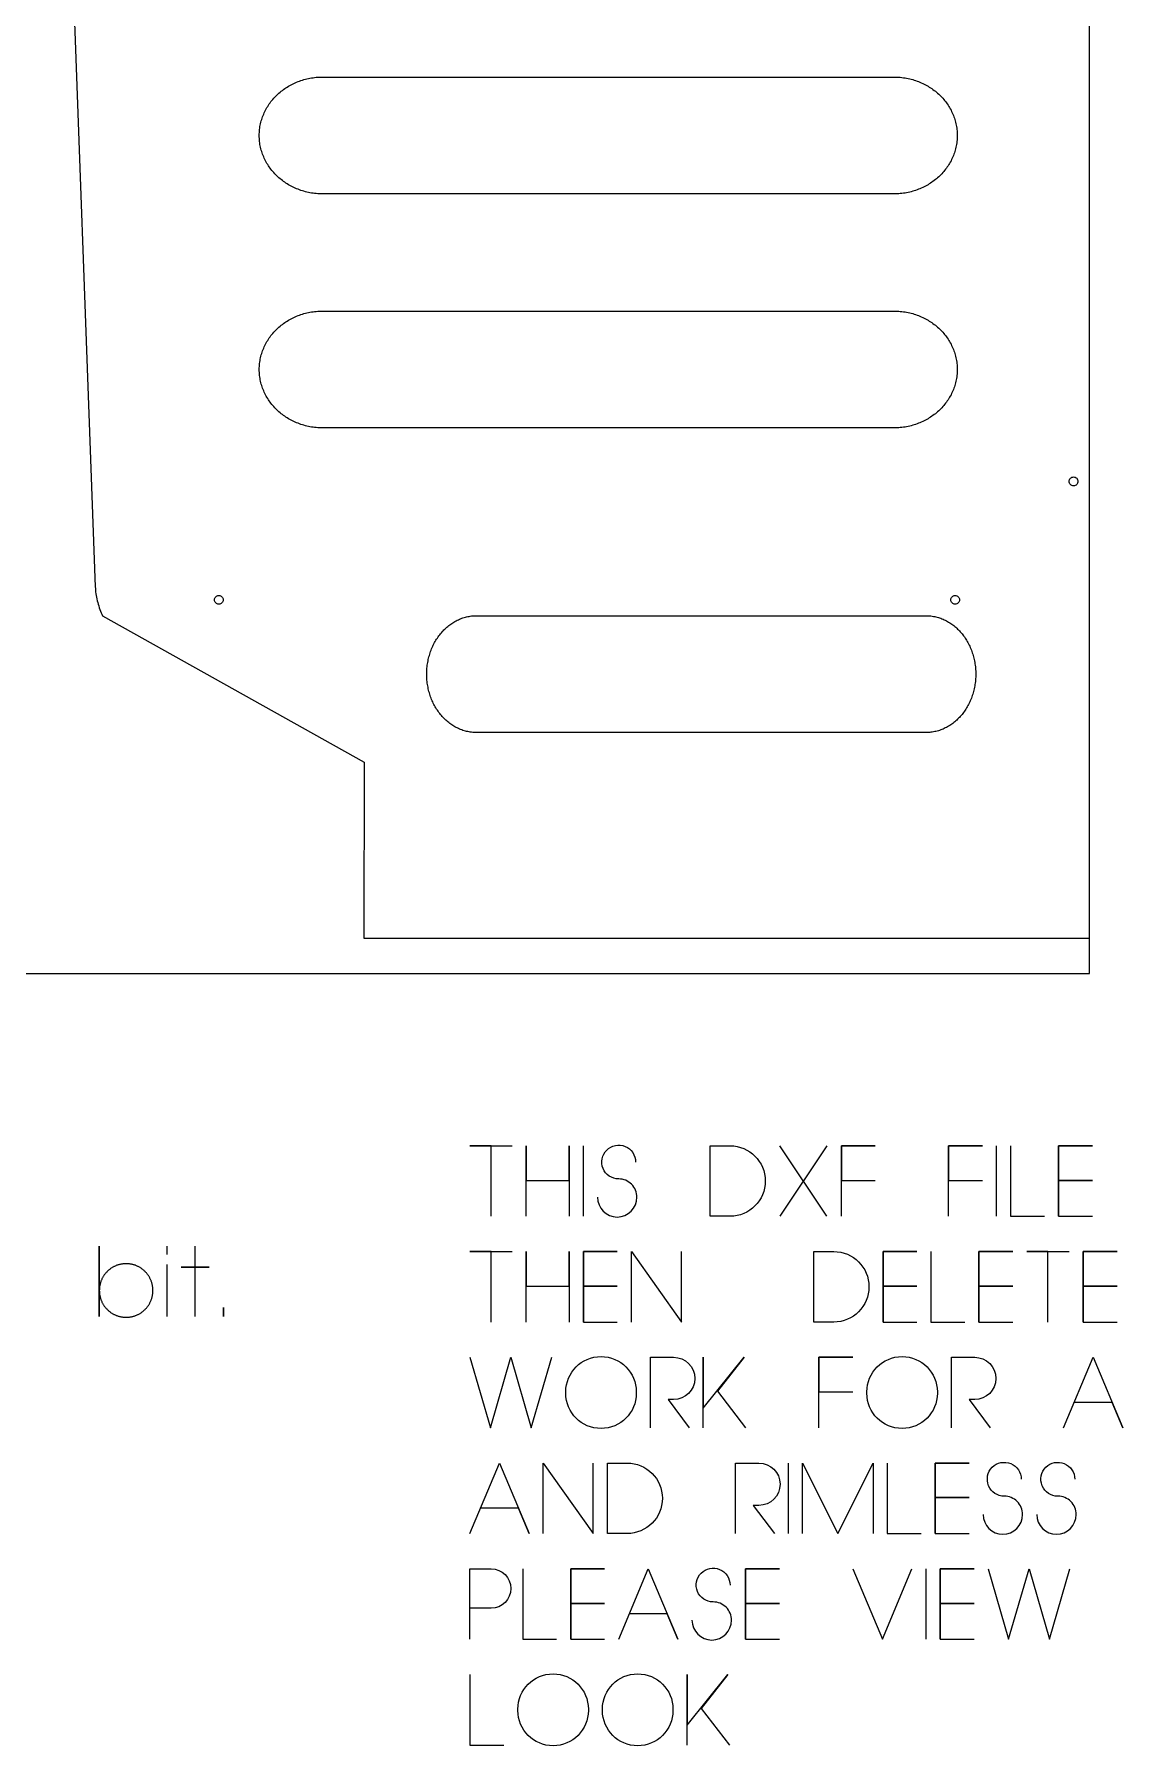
# Model space of a CAD drawing. Extents: x -767 to 3747, y -438 to 2808.
# Drawn here: x 621 to 1239, y -438 to 533 of the extents above; entities that cross this region are included whole.
import ezdxf

# ---------------------------------------------------------------- set-up
doc = ezdxf.new("R2010")
doc.units = 0
for name, color, linetype in [('DEFAULT_LAYER', 1, 'CONTINUOUS'), ('LAYER_1', 18, 'CONTINUOUS'), ('T5_LOGOLAYER_2', 18, 'CONTINUOUS'), ('T5_LOGOLAYER_20', 18, 'CONTINUOUS'), ('T5_LOGOLAYER_21', 18, 'CONTINUOUS')]:
    doc.layers.add(name, color=color, linetype=linetype)

msp = doc.modelspace()

# ---------------------------------------------------------------- linework, layer by layer
at = {"layer": 'DEFAULT_LAYER'}
for points in [[(641, 627.76), (656, 219.39), (656.03, 218.42), (656.1, 217.44), (656.19, 216.45), (656.31, 215.46), (656.46, 214.46), (656.64, 213.46), (656.85, 212.47), (657.07, 211.47), (657.33, 210.48), (657.6, 209.49), (657.9, 208.51), (658.22, 207.54), (658.55, 206.58), (658.91, 205.63), (659.28, 204.7), (659.67, 203.78), (660.07, 202.88), (808.51, 119.85), (808.31, 20), (1220, 20), (1220, 1792.81), (626, 1792.81)], [(749.01, 475.45), (749.02, 476.3), (749.06, 477.16), (749.11, 478), (749.19, 478.84), (749.3, 479.67), (749.42, 480.5), (749.57, 481.32), (749.74, 482.13), (749.93, 482.94), (750.14, 483.74), (750.37, 484.53), (750.63, 485.31), (750.9, 486.08), (751.19, 486.85), (751.51, 487.61), (751.84, 488.36), (752.19, 489.09), (752.56, 489.82), (752.95, 490.54), (753.35, 491.25), (753.78, 491.95), (754.22, 492.64), (754.68, 493.32), (755.16, 493.99), (755.65, 494.64), (756.16, 495.29), (756.69, 495.92), (757.23, 496.54), (757.79, 497.15), (758.36, 497.74), (758.95, 498.33), (759.55, 498.9), (760.17, 499.45), (760.8, 499.99), (761.45, 500.52), (762.11, 501.04), (762.78, 501.54), (763.47, 502.02), (764.17, 502.49), (764.88, 502.94), (765.6, 503.38), (766.34, 503.81), (767.09, 504.21), (767.85, 504.61), (768.62, 504.98), (769.4, 505.34), (770.19, 505.68), (771, 506), (771.81, 506.31), (772.63, 506.6), (773.46, 506.87), (774.3, 507.12), (775.15, 507.35), (776.01, 507.56), (776.88, 507.76), (777.75, 507.93), (778.64, 508.09), (779.53, 508.23), (780.42, 508.34), (781.33, 508.44), (782.24, 508.51), (783.16, 508.56), (784.08, 508.6), (785.01, 508.61), (1109.01, 508.61), (1109.94, 508.6), (1110.86, 508.56), (1111.78, 508.51), (1112.69, 508.44), (1113.59, 508.34), (1114.49, 508.23), (1115.38, 508.09), (1116.26, 507.93), (1117.14, 507.76), (1118.01, 507.56), (1118.86, 507.35), (1119.71, 507.12), (1120.55, 506.87), (1121.39, 506.6), (1122.21, 506.31), (1123.02, 506), (1123.82, 505.68), (1124.62, 505.34), (1125.4, 504.98), (1126.17, 504.61), (1126.93, 504.21), (1127.68, 503.81), (1128.41, 503.38), (1129.14, 502.94), (1129.85, 502.49), (1130.55, 502.02), (1131.23, 501.54), (1131.91, 501.04), (1132.57, 500.52), (1133.21, 499.99), (1133.85, 499.45), (1134.46, 498.9), (1135.07, 498.33), (1135.66, 497.74), (1136.23, 497.15), (1136.79, 496.54), (1137.33, 495.92), (1137.86, 495.29), (1138.37, 494.64), (1138.86, 493.99), (1139.34, 493.32), (1139.8, 492.64), (1140.24, 491.95), (1140.66, 491.25), (1141.07, 490.54), (1141.46, 489.82), (1141.83, 489.09), (1142.18, 488.36), (1142.51, 487.61), (1142.82, 486.85), (1143.12, 486.08), (1143.39, 485.31), (1143.64, 484.53), (1143.87, 483.74), (1144.09, 482.94), (1144.28, 482.13), (1144.45, 481.32), (1144.59, 480.5), (1144.72, 479.67), (1144.82, 478.84), (1144.9, 478), (1144.96, 477.16), (1145, 476.3), (1145.01, 475.45), (1145, 474.59), (1144.96, 473.74), (1144.9, 472.9), (1144.82, 472.06), (1144.72, 471.23), (1144.59, 470.4), (1144.45, 469.58), (1144.28, 468.77), (1144.09, 467.96), (1143.87, 467.16), (1143.64, 466.37), (1143.39, 465.59), (1143.12, 464.81), (1142.82, 464.05), (1142.51, 463.29), (1142.18, 462.54), (1141.83, 461.8), (1141.46, 461.07), (1141.07, 460.35), (1140.66, 459.64), (1140.24, 458.94), (1139.8, 458.25), (1139.34, 457.58), (1138.86, 456.91), (1138.37, 456.25), (1137.86, 455.61), (1137.33, 454.98), (1136.79, 454.36), (1136.23, 453.75), (1135.66, 453.15), (1135.07, 452.57), (1134.46, 452), (1133.85, 451.45), (1133.21, 450.9), (1132.57, 450.38), (1131.91, 449.86), (1131.23, 449.36), (1130.55, 448.88), (1129.85, 448.41), (1129.14, 447.95), (1128.41, 447.51), (1127.68, 447.09), (1126.93, 446.68), (1126.17, 446.29), (1125.4, 445.92), (1124.62, 445.56), (1123.82, 445.22), (1123.02, 444.9), (1122.21, 444.59), (1121.39, 444.3), (1120.55, 444.03), (1119.71, 443.78), (1118.86, 443.55), (1118.01, 443.33), (1117.14, 443.14), (1116.26, 442.96), (1115.38, 442.81), (1114.49, 442.67), (1113.59, 442.56), (1112.69, 442.46), (1111.78, 442.39), (1110.86, 442.33), (1109.94, 442.3), (1109.01, 442.29), (785.01, 442.29), (784.08, 442.3), (783.16, 442.33), (782.24, 442.39), (781.33, 442.46), (780.42, 442.56), (779.53, 442.67), (778.64, 442.81), (777.75, 442.96), (776.88, 443.14), (776.01, 443.33), (775.15, 443.55), (774.3, 443.78), (773.46, 444.03), (772.63, 444.3), (771.81, 444.59), (771, 444.9), (770.19, 445.22), (769.4, 445.56), (768.62, 445.92), (767.85, 446.29), (767.09, 446.68), (766.34, 447.09), (765.6, 447.51), (764.88, 447.95), (764.17, 448.41), (763.47, 448.88), (762.78, 449.36), (762.11, 449.86), (761.45, 450.38), (760.8, 450.9), (760.17, 451.45), (759.55, 452), (758.95, 452.57), (758.36, 453.15), (757.79, 453.75), (757.23, 454.36), (756.69, 454.98), (756.16, 455.61), (755.65, 456.25), (755.16, 456.91), (754.68, 457.58), (754.22, 458.25), (753.78, 458.94), (753.35, 459.64), (752.95, 460.35), (752.56, 461.07), (752.19, 461.8), (751.84, 462.54), (751.51, 463.29), (751.19, 464.05), (750.9, 464.81), (750.63, 465.59), (750.37, 466.37), (750.14, 467.16), (749.93, 467.96), (749.74, 468.77), (749.57, 469.58), (749.42, 470.4), (749.3, 471.23), (749.19, 472.06), (749.11, 472.9), (749.06, 473.74), (749.02, 474.59)], [(749.01, 342.68), (749.02, 343.54), (749.06, 344.39), (749.12, 345.23), (749.2, 346.07), (749.3, 346.91), (749.43, 347.73), (749.57, 348.55), (749.74, 349.37), (749.93, 350.17), (750.14, 350.97), (750.38, 351.76), (750.63, 352.54), (750.9, 353.32), (751.19, 354.08), (751.51, 354.84), (751.84, 355.59), (752.19, 356.33), (752.56, 357.06), (752.95, 357.78), (753.36, 358.49), (753.78, 359.19), (754.22, 359.88), (754.68, 360.56), (755.16, 361.22), (755.65, 361.88), (756.16, 362.52), (756.69, 363.16), (757.23, 363.78), (757.79, 364.38), (758.36, 364.98), (758.95, 365.56), (759.55, 366.13), (760.17, 366.69), (760.8, 367.23), (761.45, 367.76), (762.11, 368.27), (762.78, 368.77), (763.47, 369.25), (764.17, 369.72), (764.88, 370.18), (765.61, 370.62), (766.34, 371.04), (767.09, 371.45), (767.85, 371.84), (768.62, 372.21), (769.4, 372.57), (770.2, 372.91), (771, 373.24), (771.81, 373.54), (772.63, 373.83), (773.46, 374.1), (774.31, 374.35), (775.16, 374.58), (776.01, 374.8), (776.88, 374.99), (777.76, 375.17), (778.64, 375.32), (779.53, 375.46), (780.43, 375.58), (781.33, 375.67), (782.24, 375.75), (783.16, 375.8), (784.08, 375.83), (785.01, 375.84), (1109.01, 375.84), (1109.94, 375.83), (1110.86, 375.8), (1111.78, 375.75), (1112.69, 375.67), (1113.6, 375.58), (1114.49, 375.46), (1115.38, 375.32), (1116.27, 375.17), (1117.14, 374.99), (1118.01, 374.8), (1118.87, 374.58), (1119.72, 374.35), (1120.56, 374.1), (1121.39, 373.83), (1122.21, 373.54), (1123.02, 373.24), (1123.83, 372.91), (1124.62, 372.57), (1125.4, 372.21), (1126.17, 371.84), (1126.93, 371.45), (1127.68, 371.04), (1128.41, 370.62), (1129.14, 370.18), (1129.85, 369.72), (1130.55, 369.25), (1131.24, 368.77), (1131.91, 368.27), (1132.57, 367.76), (1133.22, 367.23), (1133.85, 366.69), (1134.47, 366.13), (1135.07, 365.56), (1135.66, 364.98), (1136.23, 364.38), (1136.79, 363.78), (1137.33, 363.16), (1137.86, 362.52), (1138.37, 361.88), (1138.86, 361.22), (1139.34, 360.56), (1139.8, 359.88), (1140.24, 359.19), (1140.67, 358.49), (1141.07, 357.78), (1141.46, 357.06), (1141.83, 356.33), (1142.18, 355.59), (1142.51, 354.84), (1142.83, 354.08), (1143.12, 353.32), (1143.39, 352.54), (1143.64, 351.76), (1143.88, 350.97), (1144.09, 350.17), (1144.28, 349.37), (1144.45, 348.55), (1144.6, 347.73), (1144.72, 346.91), (1144.82, 346.07), (1144.91, 345.23), (1144.96, 344.39), (1145, 343.54), (1145.01, 342.68), (1145, 341.83), (1144.96, 340.98), (1144.91, 340.13), (1144.82, 339.29), (1144.72, 338.46), (1144.6, 337.63), (1144.45, 336.81), (1144.28, 336), (1144.09, 335.2), (1143.88, 334.4), (1143.64, 333.61), (1143.39, 332.82), (1143.12, 332.05), (1142.83, 331.28), (1142.51, 330.53), (1142.18, 329.78), (1141.83, 329.04), (1141.46, 328.31), (1141.07, 327.59), (1140.67, 326.88), (1140.24, 326.18), (1139.8, 325.49), (1139.34, 324.81), (1138.86, 324.14), (1138.37, 323.49), (1137.86, 322.84), (1137.33, 322.21), (1136.79, 321.59), (1136.23, 320.98), (1135.66, 320.39), (1135.07, 319.81), (1134.47, 319.24), (1133.85, 318.68), (1133.22, 318.14), (1132.57, 317.61), (1131.91, 317.1), (1131.24, 316.6), (1130.55, 316.11), (1129.85, 315.64), (1129.14, 315.19), (1128.41, 314.75), (1127.68, 314.33), (1126.93, 313.92), (1126.17, 313.53), (1125.4, 313.15), (1124.62, 312.79), (1123.83, 312.45), (1123.02, 312.13), (1122.21, 311.82), (1121.39, 311.54), (1120.56, 311.27), (1119.72, 311.02), (1118.87, 310.78), (1118.01, 310.57), (1117.14, 310.37), (1116.27, 310.2), (1115.38, 310.04), (1114.49, 309.91), (1113.6, 309.79), (1112.69, 309.7), (1111.78, 309.62), (1110.86, 309.57), (1109.94, 309.54), (1109.01, 309.52), (785.01, 309.52), (784.08, 309.54), (783.16, 309.57), (782.24, 309.62), (781.33, 309.7), (780.43, 309.79), (779.53, 309.91), (778.64, 310.04), (777.76, 310.2), (776.88, 310.37), (776.01, 310.57), (775.16, 310.78), (774.31, 311.02), (773.46, 311.27), (772.63, 311.54), (771.81, 311.82), (771, 312.13), (770.2, 312.45), (769.4, 312.79), (768.62, 313.15), (767.85, 313.53), (767.09, 313.92), (766.34, 314.33), (765.61, 314.75), (764.88, 315.19), (764.17, 315.64), (763.47, 316.11), (762.78, 316.6), (762.11, 317.1), (761.45, 317.61), (760.8, 318.14), (760.17, 318.68), (759.55, 319.24), (758.95, 319.81), (758.36, 320.39), (757.79, 320.98), (757.23, 321.59), (756.69, 322.21), (756.16, 322.84), (755.65, 323.49), (755.16, 324.14), (754.68, 324.81), (754.22, 325.49), (753.78, 326.18), (753.36, 326.88), (752.95, 327.59), (752.56, 328.31), (752.19, 329.04), (751.84, 329.78), (751.51, 330.53), (751.19, 331.28), (750.9, 332.05), (750.63, 332.82), (750.38, 333.61), (750.14, 334.4), (749.93, 335.2), (749.74, 336), (749.57, 336.81), (749.43, 337.63), (749.3, 338.46), (749.2, 339.29), (749.12, 340.13), (749.06, 340.98), (749.02, 341.83)], [(844.01, 169.84), (844.02, 170.7), (844.05, 171.55), (844.09, 172.39), (844.16, 173.23), (844.24, 174.06), (844.34, 174.89), (844.45, 175.71), (844.59, 176.52), (844.74, 177.33), (844.9, 178.13), (845.09, 178.92), (845.29, 179.7), (845.5, 180.48), (845.73, 181.24), (845.98, 182), (846.24, 182.75), (846.51, 183.49), (846.8, 184.22), (847.11, 184.94), (847.43, 185.65), (847.76, 186.35), (848.11, 187.04), (848.47, 187.71), (848.85, 188.38), (849.24, 189.04), (849.64, 189.68), (850.05, 190.31), (850.48, 190.93), (850.92, 191.54), (851.37, 192.14), (851.83, 192.72), (852.31, 193.29), (852.79, 193.84), (853.29, 194.39), (853.8, 194.91), (854.32, 195.43), (854.85, 195.93), (855.39, 196.41), (855.94, 196.88), (856.5, 197.34), (857.07, 197.78), (857.65, 198.2), (858.24, 198.61), (858.83, 199), (859.44, 199.37), (860.05, 199.73), (860.68, 200.07), (861.31, 200.39), (861.95, 200.7), (862.59, 200.99), (863.25, 201.26), (863.91, 201.51), (864.58, 201.74), (865.25, 201.96), (865.94, 202.15), (866.62, 202.33), (867.32, 202.48), (868.02, 202.62), (868.72, 202.73), (869.44, 202.83), (870.15, 202.9), (870.87, 202.96), (871.6, 202.99), (872.33, 203), (1127.2, 203), (1127.93, 202.99), (1128.66, 202.96), (1129.38, 202.9), (1130.09, 202.83), (1130.81, 202.73), (1131.51, 202.62), (1132.21, 202.48), (1132.91, 202.33), (1133.59, 202.15), (1134.28, 201.96), (1134.95, 201.74), (1135.62, 201.51), (1136.28, 201.26), (1136.94, 200.99), (1137.58, 200.7), (1138.22, 200.39), (1138.85, 200.07), (1139.48, 199.73), (1140.09, 199.37), (1140.7, 199), (1141.29, 198.61), (1141.88, 198.2), (1142.46, 197.78), (1143.03, 197.34), (1143.59, 196.88), (1144.14, 196.41), (1144.68, 195.93), (1145.21, 195.43), (1145.73, 194.91), (1146.24, 194.39), (1146.74, 193.84), (1147.22, 193.29), (1147.7, 192.72), (1148.16, 192.14), (1148.61, 191.54), (1149.05, 190.93), (1149.48, 190.31), (1149.89, 189.68), (1150.29, 189.04), (1150.68, 188.38), (1151.06, 187.71), (1151.42, 187.04), (1151.77, 186.35), (1152.1, 185.65), (1152.42, 184.94), (1152.72, 184.22), (1153.02, 183.49), (1153.29, 182.75), (1153.55, 182), (1153.8, 181.24), (1154.03, 180.48), (1154.24, 179.7), (1154.44, 178.92), (1154.63, 178.13), (1154.79, 177.33), (1154.94, 176.52), (1155.07, 175.71), (1155.19, 174.89), (1155.29, 174.06), (1155.37, 173.23), (1155.43, 172.39), (1155.48, 171.55), (1155.51, 170.7), (1155.52, 169.84), (1155.51, 168.99), (1155.48, 168.14), (1155.43, 167.29), (1155.37, 166.45), (1155.29, 165.62), (1155.19, 164.79), (1155.07, 163.97), (1154.94, 163.16), (1154.79, 162.35), (1154.63, 161.55), (1154.44, 160.76), (1154.24, 159.98), (1154.03, 159.21), (1153.8, 158.44), (1153.55, 157.68), (1153.29, 156.93), (1153.02, 156.2), (1152.72, 155.47), (1152.42, 154.75), (1152.1, 154.04), (1151.77, 153.34), (1151.42, 152.65), (1151.06, 151.97), (1150.68, 151.3), (1150.29, 150.65), (1149.89, 150), (1149.48, 149.37), (1149.05, 148.75), (1148.61, 148.14), (1148.16, 147.55), (1147.7, 146.96), (1147.22, 146.4), (1146.74, 145.84), (1146.24, 145.3), (1145.73, 144.77), (1145.21, 144.25), (1144.68, 143.76), (1144.14, 143.27), (1143.59, 142.8), (1143.03, 142.35), (1142.46, 141.91), (1141.88, 141.48), (1141.29, 141.08), (1140.7, 140.69), (1140.09, 140.31), (1139.48, 139.95), (1138.85, 139.61), (1138.22, 139.29), (1137.58, 138.98), (1136.94, 138.7), (1136.28, 138.43), (1135.62, 138.17), (1134.95, 137.94), (1134.28, 137.73), (1133.59, 137.53), (1132.91, 137.36), (1132.21, 137.2), (1131.51, 137.07), (1130.81, 136.95), (1130.09, 136.85), (1129.38, 136.78), (1128.66, 136.73), (1127.93, 136.69), (1127.2, 136.68), (872.33, 136.68), (871.6, 136.69), (870.87, 136.73), (870.15, 136.78), (869.44, 136.85), (868.72, 136.95), (868.02, 137.07), (867.32, 137.2), (866.62, 137.36), (865.94, 137.53), (865.25, 137.73), (864.58, 137.94), (863.91, 138.17), (863.25, 138.43), (862.59, 138.7), (861.95, 138.98), (861.31, 139.29), (860.68, 139.61), (860.05, 139.95), (859.44, 140.31), (858.83, 140.69), (858.24, 141.08), (857.65, 141.48), (857.07, 141.91), (856.5, 142.35), (855.94, 142.8), (855.39, 143.27), (854.85, 143.76), (854.32, 144.25), (853.8, 144.77), (853.29, 145.3), (852.79, 145.84), (852.31, 146.4), (851.83, 146.96), (851.37, 147.55), (850.92, 148.14), (850.48, 148.75), (850.05, 149.37), (849.64, 150), (849.24, 150.65), (848.85, 151.3), (848.47, 151.97), (848.11, 152.65), (847.76, 153.34), (847.43, 154.04), (847.11, 154.75), (846.8, 155.47), (846.51, 156.2), (846.24, 156.93), (845.98, 157.68), (845.73, 158.44), (845.5, 159.21), (845.29, 159.98), (845.09, 160.76), (844.9, 161.55), (844.74, 162.35), (844.59, 163.16), (844.45, 163.97), (844.34, 164.79), (844.24, 165.62), (844.16, 166.45), (844.09, 167.29), (844.05, 168.14), (844.02, 168.99)]]:
    msp.add_lwpolyline(points, close=True, dxfattribs=at)
at = {"layer": 'LAYER_1'}
msp.add_lwpolyline([(0, 0), (1220, 0), (1220, 2440), (0, 2440)], close=True, dxfattribs=at)
at = {"layer": 'T5_LOGOLAYER_2'}
for points in [[(658.27, -194.67), (658.27, -154.67), (658.27, -179.87), (658.28, -180.26), (658.29, -180.65), (658.32, -181.04), (658.35, -181.42), (658.4, -181.8), (658.45, -182.18), (658.51, -182.56), (658.58, -182.93), (658.66, -183.3), (658.75, -183.66), (658.85, -184.03), (658.96, -184.39), (659.07, -184.74), (659.2, -185.09), (659.33, -185.44), (659.47, -185.78), (659.62, -186.12), (659.77, -186.46), (659.94, -186.79), (660.11, -187.11), (660.29, -187.43), (660.47, -187.75), (660.67, -188.06), (660.87, -188.36), (661.08, -188.67), (661.29, -188.96), (661.52, -189.25), (661.74, -189.53), (661.98, -189.81), (662.22, -190.09), (662.47, -190.35), (662.73, -190.61), (662.99, -190.87), (663.25, -191.12), (663.53, -191.36), (663.81, -191.6), (664.09, -191.82), (664.38, -192.05), (664.67, -192.26), (664.98, -192.47), (665.28, -192.67), (665.59, -192.87), (665.91, -193.05), (666.23, -193.23), (666.55, -193.4), (666.88, -193.57), (667.22, -193.72), (667.56, -193.87), (667.9, -194.01), (668.25, -194.14), (668.6, -194.27), (668.95, -194.38), (669.31, -194.49), (669.67, -194.59), (670.04, -194.68), (670.41, -194.76), (670.78, -194.83), (671.16, -194.89), (671.54, -194.94), (671.92, -194.99), (672.3, -195.02), (672.69, -195.05), (673.08, -195.06), (673.47, -195.07), (673.87, -195.06), (674.26, -195.05), (674.64, -195.02), (675.03, -194.99), (675.41, -194.94), (675.79, -194.89), (676.16, -194.83), (676.54, -194.76), (676.91, -194.68), (677.27, -194.59), (677.63, -194.49), (677.99, -194.38), (678.35, -194.27), (678.7, -194.14), (679.05, -194.01), (679.39, -193.87), (679.73, -193.72), (680.06, -193.57), (680.39, -193.4), (680.72, -193.23), (681.04, -193.05), (681.36, -192.87), (681.67, -192.67), (681.97, -192.47), (682.27, -192.26), (682.57, -192.05), (682.86, -191.82), (683.14, -191.6), (683.42, -191.36), (683.69, -191.12), (683.96, -190.87), (684.22, -190.61), (684.48, -190.35), (684.72, -190.09), (684.97, -189.81), (685.2, -189.53), (685.43, -189.25), (685.65, -188.96), (685.87, -188.67), (686.08, -188.36), (686.28, -188.06), (686.47, -187.75), (686.66, -187.43), (686.84, -187.11), (687.01, -186.79), (687.17, -186.46), (687.33, -186.12), (687.48, -185.78), (687.62, -185.44), (687.75, -185.09), (687.88, -184.74), (687.99, -184.39), (688.1, -184.03), (688.2, -183.66), (688.28, -183.3), (688.36, -182.93), (688.44, -182.56), (688.5, -182.18), (688.55, -181.8), (688.6, -181.42), (688.63, -181.04), (688.65, -180.65), (688.67, -180.26), (688.67, -179.87), (688.67, -179.47), (688.65, -179.08), (688.63, -178.7), (688.6, -178.31), (688.55, -177.93), (688.5, -177.55), (688.44, -177.18), (688.36, -176.8), (688.28, -176.43), (688.2, -176.07), (688.1, -175.7), (687.99, -175.35), (687.88, -174.99), (687.75, -174.64), (687.62, -174.29), (687.48, -173.95), (687.33, -173.61), (687.17, -173.28), (687.01, -172.95), (686.84, -172.62), (686.66, -172.3), (686.47, -171.98), (686.28, -171.67), (686.08, -171.37), (685.87, -171.07), (685.65, -170.77), (685.43, -170.48), (685.2, -170.2), (684.97, -169.92), (684.72, -169.65), (684.48, -169.38), (684.22, -169.12), (683.96, -168.86), (683.69, -168.61), (683.42, -168.37), (683.14, -168.14), (682.86, -167.91), (682.57, -167.69), (682.27, -167.47), (681.97, -167.26), (681.67, -167.06), (681.36, -166.87), (681.04, -166.68), (680.72, -166.5), (680.39, -166.33), (680.06, -166.16), (679.73, -166.01), (679.39, -165.86), (679.05, -165.72), (678.7, -165.59), (678.35, -165.46), (677.99, -165.35), (677.63, -165.24), (677.27, -165.14), (676.91, -165.06), (676.54, -164.97), (676.16, -164.9), (675.79, -164.84), (675.41, -164.79), (675.03, -164.74), (674.64, -164.71), (674.26, -164.69), (673.87, -164.67), (673.47, -164.67), (673.08, -164.67), (672.69, -164.69), (672.3, -164.71), (671.92, -164.74), (671.54, -164.79), (671.16, -164.84), (670.78, -164.9), (670.41, -164.97), (670.04, -165.06), (669.67, -165.14), (669.31, -165.24), (668.95, -165.35), (668.6, -165.46), (668.25, -165.59), (667.9, -165.72), (667.56, -165.86), (667.22, -166.01), (666.88, -166.16), (666.55, -166.33), (666.23, -166.5), (665.91, -166.68), (665.59, -166.87), (665.28, -167.06), (664.98, -167.26), (664.67, -167.47), (664.38, -167.69), (664.09, -167.91), (663.81, -168.14), (663.53, -168.37), (663.25, -168.61), (662.99, -168.86), (662.73, -169.12), (662.47, -169.38), (662.22, -169.65), (661.98, -169.92), (661.74, -170.2), (661.52, -170.48), (661.29, -170.77), (661.08, -171.07), (660.87, -171.37), (660.67, -171.67), (660.47, -171.98), (660.29, -172.3), (660.11, -172.62), (659.94, -172.95), (659.77, -173.28), (659.62, -173.61), (659.47, -173.95), (659.33, -174.29), (659.2, -174.64), (659.07, -174.99), (658.96, -175.35), (658.85, -175.7), (658.75, -176.07), (658.66, -176.43), (658.58, -176.8), (658.51, -177.18), (658.45, -177.55), (658.4, -177.93), (658.35, -178.31), (658.32, -178.7), (658.29, -179.08), (658.28, -179.47), (658.27, -179.87)], [(728.67, -194.67), (728.67, -189.47)]]:
    msp.add_lwpolyline(points, close=True, dxfattribs=at)
for points in [[(696.67, -159.47), (696.67, -154.67)], [(712.67, -194.67), (712.67, -166.67), (704.67, -166.67), (720.67, -166.67), (712.67, -166.67), (712.67, -154.67)], [(696.67, -194.67), (696.67, -165.07)]]:
    msp.add_lwpolyline(points, dxfattribs=at)
at = {"layer": 'T5_LOGOLAYER_20'}
for points in [[(1211, 281.7, -0.414214), (1213.5, 279.2, -0.414214), (1211, 276.7, -0.414214), (1208.5, 279.2, -0.414214)], [(726.07, 214.5, -0.414214), (728.57, 212, -0.414214), (726.07, 209.5, -0.414214), (723.57, 212, -0.414214)], [(1143.8, 214.5, -0.414214), (1146.3, 212, -0.414214), (1143.8, 209.5, -0.414214), (1141.3, 212, -0.414214)]]:
    msp.add_lwpolyline(points, format="xyb", close=True, dxfattribs=at)
at = {"layer": 'T5_LOGOLAYER_21'}
for points in [[(880.51, -137.77), (880.51, -97.77), (868.51, -97.77), (892.51, -97.77)], [(900.51, -137.77), (900.51, -97.77), (900.51, -117.37), (924.91, -117.37), (924.91, -97.77), (924.91, -137.77)], [(932.91, -137.77), (932.91, -97.77)], [(1044.08, -97.77), (1070.88, -137.77)], [(1044.48, -137.77), (1071.28, -97.77)], [(1079.28, -137.77), (1079.28, -97.77), (1098.48, -97.77), (1079.28, -97.77), (1079.28, -117.37), (1098.48, -117.37)], [(1140.08, -137.77), (1140.08, -97.77), (1159.28, -97.77), (1140.08, -97.77), (1140.08, -117.37), (1159.28, -117.37)], [(1167.28, -137.77), (1167.28, -97.77)], [(1175.28, -97.77), (1175.28, -137.77), (1194.48, -137.77)], [(1202.48, -137.77), (1202.48, -97.77), (1221.68, -97.77), (1202.48, -97.77), (1202.48, -117.37), (1221.68, -117.37), (1202.48, -117.37), (1202.48, -137.77), (1221.68, -137.77)], [(880.51, -197.77), (880.51, -157.77), (868.51, -157.77), (892.51, -157.77)], [(900.51, -197.77), (900.51, -157.77), (900.51, -177.37), (924.91, -177.37), (924.91, -157.77), (924.91, -197.77)], [(932.91, -197.77), (932.91, -157.77), (952.11, -157.77), (932.91, -157.77), (932.91, -177.37), (952.11, -177.37), (932.91, -177.37), (932.91, -197.77), (952.11, -197.77)], [(960.11, -197.77), (960.11, -157.77), (988.51, -197.77), (988.51, -157.77)], [(1102.88, -197.77), (1102.88, -157.77), (1122.08, -157.77), (1102.88, -157.77), (1102.88, -177.37), (1122.08, -177.37), (1102.88, -177.37), (1102.88, -197.77), (1122.08, -197.77)], [(1130.08, -157.77), (1130.08, -197.77), (1149.28, -197.77)], [(1157.28, -197.77), (1157.28, -157.77), (1176.48, -157.77), (1157.28, -157.77), (1157.28, -177.37), (1176.48, -177.37), (1157.28, -177.37), (1157.28, -197.77), (1176.48, -197.77)], [(1196.48, -197.77), (1196.48, -157.77), (1184.48, -157.77), (1208.48, -157.77)], [(1216.48, -197.77), (1216.48, -157.77), (1235.68, -157.77), (1216.48, -157.77), (1216.48, -177.37), (1235.68, -177.37), (1216.48, -177.37), (1216.48, -197.77), (1235.68, -197.77)], [(868.51, -217.77), (880.11, -257.77), (891.71, -217.77), (903.31, -257.77), (914.91, -217.77)], [(1000.91, -257.77), (1000.91, -217.77), (1000.91, -246.57), (1024.11, -217.77), (1008.91, -236.97), (1024.91, -257.77)], [(1066.51, -257.77), (1066.51, -217.77), (1085.71, -217.77), (1066.51, -217.77), (1066.51, -237.37), (1085.71, -237.37)], [(1205.31, -257.77), (1222.11, -217.77), (1238.91, -257.77), (1232.91, -243.37), (1211.71, -243.37)], [(868.51, -317.77), (885.31, -277.77), (902.11, -317.77), (896.11, -303.37), (874.91, -303.37)], [(910.11, -317.77), (910.11, -277.77), (938.51, -317.77), (938.51, -277.77)], [(1049.28, -317.77), (1049.28, -277.77)], [(1057.28, -317.77), (1057.28, -277.77), (1077.28, -317.77), (1097.28, -277.77), (1097.28, -317.77)], [(1105.28, -277.77), (1105.28, -317.77), (1124.48, -317.77)], [(1132.48, -317.77), (1132.48, -277.77), (1151.68, -277.77), (1132.48, -277.77), (1132.48, -297.37), (1151.68, -297.37), (1132.48, -297.37), (1132.48, -317.77), (1151.68, -317.77)], [(898.51, -337.77), (898.51, -377.77), (917.71, -377.77)], [(925.71, -377.77), (925.71, -337.77), (944.91, -337.77), (925.71, -337.77), (925.71, -357.37), (944.91, -357.37), (925.71, -357.37), (925.71, -377.77), (944.91, -377.77)], [(952.91, -377.77), (969.71, -337.77), (986.51, -377.77), (980.51, -363.37), (959.31, -363.37)], [(1024.91, -377.77), (1024.91, -337.77), (1044.11, -337.77), (1024.91, -337.77), (1024.91, -357.37), (1044.11, -357.37), (1024.91, -357.37), (1024.91, -377.77), (1044.11, -377.77)], [(1085.71, -337.77), (1102.51, -377.77), (1119.31, -337.77)], [(1127.31, -377.77), (1127.31, -337.77)], [(1135.31, -377.77), (1135.31, -337.77), (1154.51, -337.77), (1135.31, -337.77), (1135.31, -357.37), (1154.51, -357.37), (1135.31, -357.37), (1135.31, -377.77), (1154.51, -377.77)], [(1162.51, -337.77), (1174.11, -377.77), (1185.71, -337.77), (1197.31, -377.77), (1208.91, -337.77)], [(868.51, -397.77), (868.51, -437.77), (887.71, -437.77)], [(991.71, -437.77), (991.71, -397.77), (991.71, -426.57), (1014.91, -397.77), (999.71, -416.97), (1015.71, -437.77)]]:
    msp.add_lwpolyline(points, dxfattribs=at)
for points in [[(940.91, -126.97, 1), (963.31, -126.97, 0.415385), (952.91, -116.57, -0.668438), (946.11, -100.17, -0.668438), (962.51, -106.97)], [(970.91, -257.77), (970.91, -217.77), (984.11, -217.77, -1), (984.11, -241.77), (980.91, -241.77), (992.91, -257.77)], [(1141.71, -257.77), (1141.71, -217.77), (1154.91, -217.77, -1), (1154.91, -241.77), (1151.71, -241.77), (1163.71, -257.77)], [(1019.28, -317.77), (1019.28, -277.77), (1032.48, -277.77, -1), (1032.48, -301.77), (1029.28, -301.77), (1041.28, -317.77)], [(1159.68, -306.97, 1), (1182.08, -306.97, 0.415385), (1171.68, -296.57, -0.668438), (1164.88, -280.17, -0.668438), (1181.28, -286.97)], [(1190.08, -306.97, 1), (1212.48, -306.97, 0.415385), (1202.08, -296.57, -0.668438), (1195.28, -280.17, -0.668438), (1211.68, -286.97)], [(868.51, -377.77), (868.51, -337.77), (880.51, -337.77, -1), (880.51, -360.17), (868.51, -360.17)], [(994.51, -366.97, 1), (1016.91, -366.97, 0.415385), (1006.51, -356.57, -0.668438), (999.71, -340.17, -0.668438), (1016.11, -346.97)]]:
    msp.add_lwpolyline(points, format="xyb", dxfattribs=at)
for points in [[(1004.91, -137.77), (1004.91, -97.77), (1016.11, -97.77, -1), (1016.11, -137.77)], [(1063.71, -197.77), (1063.71, -157.77), (1074.91, -157.77, -1), (1074.91, -197.77)], [(962.91, -238.17, -1), (922.91, -238.17), (922.91, -237.37, -1), (962.91, -237.37)], [(1133.71, -238.17, -1), (1093.71, -238.17), (1093.71, -237.37, -1), (1133.71, -237.37)], [(946.51, -317.77), (946.51, -277.77), (957.71, -277.77, -1), (957.71, -317.77)], [(935.71, -418.17, -1), (895.71, -418.17), (895.71, -417.37, -1), (935.71, -417.37)], [(983.71, -418.17, -1), (943.71, -418.17), (943.71, -417.37, -1), (983.71, -417.37)]]:
    msp.add_lwpolyline(points, format="xyb", close=True, dxfattribs=at)

doc.saveas('drawing.dxf')
